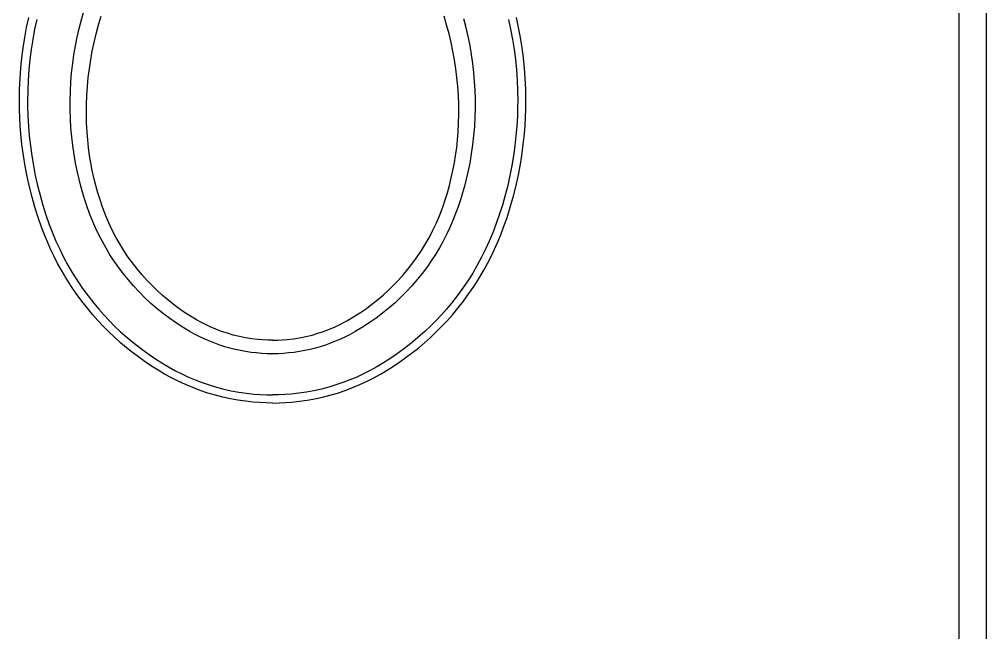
# Model space of a CAD drawing. Header units: millimetres. Extents: x 188.6 to 263.2, y 40.1 to 120.1.
# Drawn here: x 205.62 to 206.324, y 118.144 to 118.591 of the extents above; entities that cross this region are included whole.
import ezdxf

# ---------------------------------------------------------------- set-up
doc = ezdxf.new("R2010")
doc.units = ezdxf.units.MM
doc.layers.add('_XREF_APTOS 1003 E 1004$0$L-MC-LAYOUT MOLHADO', color=4, linetype='Continuous')
doc.layers.add('ARQ', color=8, linetype='Continuous')

# ---------------------------------------------------------------- blocks, each defined once
blk = doc.blocks.new('A$C1BFF5DEF')
at = {"layer": '_XREF_APTOS 1003 E 1004$0$L-MC-LAYOUT MOLHADO', "color": 8}
for p, q in [((7.41528, 9.00002), (7.41528, 9.88477)), ((7.43528, 9.04002), (7.43528, 9.88477)), ((6.77634, 9.53638), (6.77813, 9.54264)), ((6.73646, 9.53067), (6.73804, 9.53798)), ((6.74385, 9.53665), (6.74229, 9.52938)), ((6.77473, 9.53007), (6.77634, 9.53638)), ((6.78885, 9.53253), (6.79077, 9.53892)), ((7.04222, 9.53253), (7.04031, 9.53892)), ((7.05449, 9.53729), (7.05617, 9.5308)), ((7.08722, 9.53665), (7.08879, 9.52938)), ((7.09461, 9.53067), (7.09304, 9.53798)), ((6.73509, 9.52331), (6.73646, 9.53067)), ((6.74229, 9.52938), (6.74093, 9.52207)), ((6.77329, 9.52372), (6.77473, 9.53007)), ((6.78712, 9.52609), (6.78885, 9.53253)), ((7.04396, 9.52609), (7.04222, 9.53253)), ((7.05617, 9.5308), (7.05767, 9.52427)), ((7.08879, 9.52938), (7.09015, 9.52207)), ((7.09598, 9.52331), (7.09461, 9.53067)), ((6.73392, 9.51592), (6.73509, 9.52331)), ((6.74093, 9.52207), (6.73978, 9.51471)), ((6.77202, 9.51733), (6.77329, 9.52372)), ((6.78428, 9.51345), (6.78561, 9.51979)), ((6.78561, 9.51979), (6.78712, 9.52609)), ((7.04546, 9.51979), (7.04396, 9.52609)), ((7.04679, 9.51345), (7.04546, 9.51979)), ((7.05767, 9.52427), (7.05898, 9.51769)), ((7.09015, 9.52207), (7.0913, 9.51471)), ((7.09715, 9.51592), (7.09598, 9.52331)), ((6.73297, 9.50856), (6.73392, 9.51592)), ((6.73978, 9.51471), (6.73883, 9.50731)), ((6.77094, 9.5109), (6.77202, 9.51733)), ((6.78313, 9.50707), (6.78428, 9.51345)), ((7.04795, 9.50707), (7.04679, 9.51345)), ((7.05898, 9.51769), (7.06011, 9.51109)), ((7.0913, 9.51471), (7.09224, 9.50731)), ((7.0981, 9.50856), (7.09715, 9.51592)), ((6.73222, 9.50116), (6.73297, 9.50856)), ((6.73883, 9.50731), (6.73809, 9.49982)), ((6.77002, 9.50446), (6.77094, 9.5109)), ((6.78215, 9.50066), (6.78313, 9.50707)), ((7.04893, 9.50066), (7.04795, 9.50707)), ((7.06011, 9.51109), (7.06105, 9.50446)), ((7.09224, 9.50731), (7.09298, 9.49982)), ((7.09886, 9.50116), (7.0981, 9.50856)), ((6.73167, 9.49375), (6.73222, 9.50116)), ((6.73809, 9.49982), (6.73756, 9.49231)), ((6.76927, 9.49779), (6.77002, 9.50446)), ((6.78135, 9.49423), (6.78215, 9.50066)), ((7.04973, 9.49423), (7.04893, 9.50066)), ((7.06105, 9.50446), (7.06178, 9.49798)), ((7.09298, 9.49982), (7.09351, 9.49231)), ((7.0994, 9.49375), (7.09886, 9.50116)), ((6.73146, 9.48962), (6.73167, 9.49375)), ((6.73756, 9.49231), (6.73725, 9.48476)), ((6.76871, 9.49109), (6.76927, 9.49779)), ((6.78073, 9.48778), (6.78135, 9.49423)), ((7.05035, 9.48778), (7.04973, 9.49423)), ((7.06178, 9.49798), (7.06234, 9.49148)), ((7.06234, 9.49148), (7.06272, 9.48496)), ((7.09351, 9.49231), (7.09382, 9.48476)), ((7.09962, 9.48962), (7.0994, 9.49375)), ((6.73122, 9.48133), (6.7313, 9.48547)), ((6.7313, 9.48547), (6.73146, 9.48962)), ((6.73725, 9.48476), (6.73716, 9.47721)), ((6.76815, 9.47765), (6.76833, 9.48437)), ((6.76833, 9.48437), (6.76871, 9.49109)), ((6.78028, 9.48112), (6.78073, 9.48778)), ((7.05079, 9.48112), (7.05035, 9.48778)), ((7.06272, 9.48496), (7.06291, 9.47843)), ((7.09382, 9.48476), (7.09392, 9.47721)), ((7.09977, 9.48547), (7.09962, 9.48962)), ((7.09986, 9.48133), (7.09977, 9.48547)), ((6.73119, 9.47719), (6.73122, 9.48133)), ((6.73127, 9.47121), (6.73119, 9.47719)), ((6.73716, 9.47721), (6.73719, 9.47334)), ((6.76816, 9.47093), (6.76815, 9.47765)), ((6.78003, 9.47444), (6.78028, 9.48112)), ((7.05104, 9.47444), (7.05079, 9.48112)), ((7.06291, 9.47843), (7.06292, 9.4719)), ((7.09392, 9.47721), (7.09389, 9.47334)), ((7.0998, 9.47121), (7.09988, 9.47719)), ((7.09988, 9.47719), (7.09986, 9.48133)), ((6.73147, 9.46523), (6.73127, 9.47121)), ((6.73719, 9.47334), (6.73739, 9.46612)), ((6.76837, 9.46421), (6.76816, 9.47093)), ((6.77998, 9.46776), (6.78003, 9.47444)), ((7.0511, 9.46776), (7.05104, 9.47444)), ((7.06292, 9.4719), (7.06276, 9.46538)), ((7.09389, 9.47334), (7.09369, 9.46612)), ((7.09961, 9.46523), (7.0998, 9.47121)), ((6.7318, 9.45925), (6.73147, 9.46523)), ((6.73739, 9.46612), (6.73779, 9.4589)), ((6.76875, 9.4577), (6.76837, 9.46421)), ((6.78013, 9.46108), (6.77998, 9.46776)), ((7.05095, 9.46108), (7.0511, 9.46776)), ((7.06276, 9.46538), (7.06239, 9.45868)), ((7.09369, 9.46612), (7.09329, 9.4589)), ((7.09928, 9.45925), (7.09961, 9.46523)), ((6.73226, 9.45329), (6.7318, 9.45925)), ((6.73779, 9.4589), (6.73839, 9.4517)), ((6.76932, 9.4512), (6.76875, 9.4577)), ((6.78048, 9.45441), (6.78013, 9.46108)), ((7.05059, 9.45441), (7.05095, 9.46108)), ((7.06239, 9.45868), (7.06183, 9.45198)), ((7.09329, 9.4589), (7.09269, 9.4517)), ((7.09882, 9.45329), (7.09928, 9.45925)), ((6.73308, 9.44542), (6.73226, 9.45329)), ((6.73839, 9.4517), (6.73919, 9.44451)), ((6.77008, 9.44472), (6.76932, 9.4512)), ((6.78094, 9.4488), (6.78048, 9.45441)), ((7.05014, 9.4488), (7.05059, 9.45441)), ((7.06183, 9.45198), (7.06107, 9.4453)), ((7.09269, 9.4517), (7.09188, 9.44451)), ((7.098, 9.44542), (7.09882, 9.45329)), ((6.73413, 9.43757), (6.73308, 9.44542)), ((6.73919, 9.44451), (6.74019, 9.43736)), ((6.77101, 9.43826), (6.77008, 9.44472)), ((6.78154, 9.44319), (6.78094, 9.4488)), ((6.7823, 9.4376), (6.78154, 9.44319)), ((7.04878, 9.4376), (7.04953, 9.44319)), ((7.04953, 9.44319), (7.05014, 9.4488)), ((7.06107, 9.4453), (7.06012, 9.43864)), ((7.09188, 9.44451), (7.09089, 9.43736)), ((7.09695, 9.43757), (7.098, 9.44542)), ((6.73541, 9.42976), (6.73413, 9.43757)), ((6.74019, 9.43736), (6.74138, 9.43023)), ((6.77213, 9.43183), (6.77101, 9.43826)), ((6.7832, 9.43204), (6.7823, 9.4376)), ((7.04787, 9.43204), (7.04878, 9.4376)), ((7.06012, 9.43864), (7.05898, 9.43202)), ((7.09089, 9.43736), (7.0897, 9.43023)), ((7.09567, 9.42976), (7.09695, 9.43757)), ((6.73687, 9.4222), (6.73541, 9.42976)), ((6.74138, 9.43023), (6.74281, 9.42295)), ((6.77344, 9.42544), (6.77213, 9.43183)), ((6.78426, 9.4265), (6.7832, 9.43204)), ((7.04681, 9.4265), (7.04787, 9.43204)), ((7.05898, 9.43202), (7.05764, 9.42544)), ((7.0897, 9.43023), (7.08827, 9.42295)), ((7.0942, 9.4222), (7.09567, 9.42976)), ((6.73855, 9.41468), (6.73687, 9.4222)), ((6.74281, 9.42295), (6.74444, 9.41569)), ((6.77462, 9.4203), (6.77344, 9.42544)), ((6.78545, 9.42111), (6.78426, 9.4265)), ((6.78679, 9.41574), (6.78545, 9.42111)), ((7.04429, 9.41574), (7.04562, 9.42111)), ((7.04562, 9.42111), (7.04681, 9.4265)), ((7.05764, 9.42544), (7.05646, 9.42033)), ((7.08827, 9.42295), (7.08664, 9.41569)), ((7.09253, 9.41468), (7.0942, 9.4222)), ((6.74044, 9.40721), (6.73855, 9.41468)), ((6.74444, 9.41569), (6.74627, 9.40848)), ((6.77593, 9.4152), (6.77462, 9.4203)), ((6.77736, 9.41013), (6.77593, 9.4152)), ((6.78828, 9.41042), (6.78679, 9.41574)), ((7.0428, 9.41042), (7.04429, 9.41574)), ((7.05516, 9.41525), (7.05374, 9.4102)), ((7.05646, 9.42033), (7.05516, 9.41525)), ((7.08664, 9.41569), (7.0848, 9.40848)), ((7.09063, 9.40721), (7.09253, 9.41468)), ((6.74255, 9.3998), (6.74044, 9.40721)), ((6.74627, 9.40848), (6.74831, 9.40133)), ((6.7789, 9.40511), (6.77736, 9.41013)), ((6.78992, 9.40514), (6.78828, 9.41042)), ((7.04116, 9.40514), (7.0428, 9.41042)), ((7.05374, 9.4102), (7.05219, 9.40516)), ((7.0848, 9.40848), (7.08276, 9.40133)), ((7.08852, 9.3998), (7.09063, 9.40721)), ((6.74487, 9.39245), (6.74255, 9.3998)), ((6.74831, 9.40133), (6.75056, 9.39425)), ((6.78056, 9.40014), (6.7789, 9.40511)), ((6.78234, 9.3952), (6.78056, 9.40014)), ((6.79171, 9.39991), (6.78992, 9.40514)), ((6.79209, 9.39885), (6.79171, 9.39991)), ((7.03899, 9.39885), (7.03937, 9.39991)), ((7.03937, 9.39991), (7.04116, 9.40514)), ((7.05052, 9.40016), (7.04874, 9.3952)), ((7.05219, 9.40516), (7.05052, 9.40016)), ((7.08276, 9.40133), (7.08052, 9.39425)), ((7.0862, 9.39245), (7.08852, 9.3998)), ((6.75056, 9.39425), (6.75301, 9.38724)), ((6.78439, 9.38998), (6.78234, 9.3952)), ((6.79209, 9.39885), (6.79224, 9.39887)), ((6.7922, 9.39854), (6.79209, 9.39885)), ((6.7922, 9.39854), (6.79229, 9.39856)), ((6.79411, 9.39362), (6.7922, 9.39854)), ((6.79224, 9.39887), (6.79225, 9.39886)), ((6.79236, 9.39855), (6.79225, 9.39886)), ((6.79229, 9.39856), (6.79234, 9.39856)), ((6.79234, 9.39856), (6.79236, 9.39856)), ((6.79637, 9.38835), (6.79411, 9.39362)), ((7.03471, 9.38835), (7.03697, 9.39362)), ((7.03697, 9.39362), (7.03887, 9.39854)), ((7.03873, 9.39856), (7.03871, 9.39856)), ((7.03883, 9.39886), (7.03872, 9.39855)), ((7.03879, 9.39856), (7.03873, 9.39856)), ((7.03887, 9.39854), (7.03879, 9.39856)), ((7.03884, 9.39887), (7.03883, 9.39886)), ((7.03899, 9.39885), (7.03884, 9.39887)), ((7.03887, 9.39854), (7.03899, 9.39885)), ((7.04874, 9.3952), (7.04672, 9.39008)), ((7.08052, 9.39425), (7.07807, 9.38724)), ((6.74741, 9.38519), (6.74487, 9.39245)), ((6.75301, 9.38724), (6.75534, 9.38116)), ((6.78662, 9.38483), (6.78439, 9.38998)), ((6.79882, 9.38317), (6.79637, 9.38835)), ((7.03226, 9.38317), (7.03471, 9.38835)), ((7.04672, 9.39008), (7.04454, 9.38502)), ((7.07807, 9.38724), (7.07574, 9.38116)), ((7.08366, 9.38519), (7.0862, 9.39245)), ((6.74946, 9.37982), (6.74741, 9.38519)), ((6.75164, 9.3745), (6.74946, 9.37982)), ((6.75534, 9.38116), (6.75785, 9.37514)), ((6.78902, 9.37975), (6.78662, 9.38483)), ((6.7916, 9.37476), (6.78902, 9.37975)), ((6.80146, 9.37809), (6.79882, 9.38317)), ((7.02962, 9.37809), (7.03226, 9.38317)), ((7.04219, 9.38003), (7.03967, 9.37512)), ((7.04454, 9.38502), (7.04219, 9.38003)), ((7.07574, 9.38116), (7.07322, 9.37514)), ((7.07943, 9.3745), (7.08162, 9.37982)), ((7.08162, 9.37982), (7.08366, 9.38519)), ((6.75397, 9.36923), (6.75164, 9.3745)), ((6.75785, 9.37514), (6.76055, 9.36921)), ((6.79429, 9.36995), (6.7916, 9.37476)), ((6.80428, 9.3731), (6.80146, 9.37809)), ((6.80718, 9.3684), (6.80428, 9.3731)), ((7.0239, 9.3684), (7.02679, 9.3731)), ((7.02679, 9.3731), (7.02962, 9.37809)), ((7.03967, 9.37512), (7.03699, 9.37031)), ((7.07322, 9.37514), (7.07052, 9.36921)), ((7.07711, 9.36923), (7.07943, 9.3745)), ((6.75644, 9.36404), (6.75397, 9.36923)), ((6.76055, 9.36921), (6.76344, 9.36337)), ((6.79714, 9.36523), (6.79429, 9.36995)), ((6.80014, 9.36061), (6.79714, 9.36523)), ((6.81024, 9.36381), (6.80718, 9.3684)), ((7.02083, 9.36381), (7.0239, 9.3684)), ((7.03407, 9.36545), (7.03099, 9.36069)), ((7.03699, 9.37031), (7.03407, 9.36545)), ((7.07052, 9.36921), (7.06763, 9.36337)), ((7.07464, 9.36404), (7.07711, 9.36923)), ((6.75905, 9.35892), (6.75644, 9.36404)), ((6.76181, 9.35388), (6.75905, 9.35892)), ((6.76344, 9.36337), (6.76652, 9.35764)), ((6.76652, 9.35764), (6.7699, 9.35186)), ((6.8033, 9.35609), (6.80014, 9.36061)), ((6.81346, 9.35932), (6.81024, 9.36381)), ((6.81684, 9.35496), (6.81346, 9.35932)), ((7.01423, 9.35496), (7.01761, 9.35932)), ((7.01761, 9.35932), (7.02083, 9.36381)), ((7.03099, 9.36069), (7.02774, 9.35604)), ((7.06455, 9.35764), (7.06118, 9.35186)), ((7.06763, 9.36337), (7.06455, 9.35764)), ((7.06927, 9.35388), (7.07203, 9.35892)), ((7.07203, 9.35892), (7.07464, 9.36404)), ((6.76521, 9.3481), (6.76181, 9.35388)), ((6.7699, 9.35186), (6.77347, 9.34619)), ((6.80672, 9.35152), (6.8033, 9.35609)), ((6.8103, 9.34708), (6.80672, 9.35152)), ((6.82038, 9.35072), (6.81684, 9.35496)), ((6.82388, 9.34679), (6.82038, 9.35072)), ((7.00719, 9.34679), (7.0107, 9.35072)), ((7.0107, 9.35072), (7.01423, 9.35496)), ((7.02433, 9.3515), (7.02078, 9.34708)), ((7.02774, 9.35604), (7.02433, 9.3515)), ((7.06118, 9.35186), (7.05761, 9.34619)), ((7.06586, 9.3481), (7.06927, 9.35388)), ((6.76881, 9.34244), (6.76521, 9.3481)), ((6.77347, 9.34619), (6.77723, 9.34065)), ((6.81422, 9.34254), (6.8103, 9.34708)), ((6.82752, 9.34299), (6.82388, 9.34679)), ((7.00355, 9.34299), (7.00719, 9.34679)), ((7.02078, 9.34708), (7.01698, 9.34268)), ((7.05761, 9.34619), (7.05384, 9.34065)), ((7.06227, 9.34244), (7.06586, 9.3481)), ((6.77259, 9.3369), (6.76881, 9.34244)), ((6.77656, 9.33149), (6.77259, 9.3369)), ((6.77723, 9.34065), (6.78119, 9.33524)), ((6.81832, 9.33814), (6.81422, 9.34254)), ((6.82257, 9.3339), (6.81832, 9.33814)), ((6.83129, 9.33931), (6.82752, 9.34299)), ((6.83518, 9.33576), (6.83129, 9.33931)), ((6.99589, 9.33576), (6.99978, 9.33931)), ((6.99978, 9.33931), (7.00355, 9.34299)), ((7.01302, 9.33842), (7.00892, 9.33429)), ((7.01698, 9.34268), (7.01302, 9.33842)), ((7.05384, 9.34065), (7.04989, 9.33524)), ((7.05452, 9.33149), (7.05848, 9.3369)), ((7.05848, 9.3369), (7.06227, 9.34244)), ((6.7807, 9.32622), (6.77656, 9.33149)), ((6.78119, 9.33524), (6.78532, 9.32997)), ((6.78532, 9.32997), (6.78895, 9.32563)), ((6.82697, 9.32981), (6.82257, 9.3339)), ((6.83151, 9.32588), (6.82697, 9.32981)), ((6.83919, 9.33234), (6.83518, 9.33576)), ((6.84319, 9.32916), (6.83919, 9.33234)), ((6.98788, 9.32916), (6.99189, 9.33234)), ((6.99189, 9.33234), (6.99589, 9.33576)), ((7.00467, 9.33031), (7.0003, 9.32649)), ((7.00892, 9.33429), (7.00467, 9.33031)), ((7.04576, 9.32997), (7.04213, 9.32563)), ((7.04989, 9.33524), (7.04576, 9.32997)), ((7.05038, 9.32622), (7.05452, 9.33149)), ((6.78444, 9.32175), (6.7807, 9.32622)), ((6.78895, 9.32563), (6.7927, 9.32139)), ((6.83604, 9.32224), (6.83151, 9.32588)), ((6.8407, 9.31876), (6.83604, 9.32224)), ((6.8473, 9.32611), (6.84319, 9.32916)), ((6.85151, 9.32319), (6.8473, 9.32611)), ((6.85582, 9.32042), (6.85151, 9.32319)), ((6.97526, 9.32042), (6.97956, 9.32319)), ((6.97956, 9.32319), (6.98377, 9.32611)), ((6.98377, 9.32611), (6.98788, 9.32916)), ((6.99564, 9.3227), (6.99084, 9.31909)), ((7.0003, 9.32649), (6.99564, 9.3227)), ((7.04213, 9.32563), (7.03837, 9.32139)), ((7.04664, 9.32175), (7.05038, 9.32622)), ((6.78831, 9.31738), (6.78444, 9.32175)), ((6.7923, 9.31313), (6.78831, 9.31738)), ((6.7927, 9.32139), (6.79658, 9.31726)), ((6.79658, 9.31726), (6.80057, 9.31324)), ((6.84548, 9.31544), (6.8407, 9.31876)), ((6.85037, 9.31229), (6.84548, 9.31544)), ((6.86021, 9.31779), (6.85582, 9.32042)), ((6.86021, 9.31779), (6.86026, 9.31786)), ((6.86064, 9.31754), (6.86021, 9.31779)), ((6.86026, 9.31786), (6.86029, 9.3179)), ((6.86029, 9.3179), (6.8603, 9.31791)), ((6.86073, 9.31767), (6.86031, 9.31791)), ((6.86064, 9.31754), (6.86072, 9.31766)), ((6.86334, 9.31605), (6.86064, 9.31754)), ((6.86072, 9.31766), (6.86073, 9.31767)), ((6.86609, 9.31463), (6.86334, 9.31605)), ((6.96499, 9.31463), (6.96773, 9.31605)), ((6.96773, 9.31605), (6.97044, 9.31754)), ((6.97076, 9.31791), (6.97033, 9.31766)), ((6.97036, 9.31766), (6.97035, 9.31767)), ((6.97044, 9.31754), (6.97036, 9.31766)), ((6.97044, 9.31754), (6.97087, 9.31779)), ((6.97078, 9.3179), (6.97077, 9.31791)), ((6.97082, 9.31786), (6.97078, 9.3179)), ((6.97087, 9.31779), (6.97082, 9.31786)), ((6.97087, 9.31779), (6.97526, 9.32042)), ((6.98591, 9.31565), (6.98087, 9.31239)), ((6.99084, 9.31909), (6.98591, 9.31565)), ((7.0345, 9.31726), (7.0305, 9.31324)), ((7.03837, 9.32139), (7.0345, 9.31726)), ((7.03877, 9.31313), (7.04277, 9.31738)), ((7.04277, 9.31738), (7.04664, 9.32175)), ((6.79642, 9.30899), (6.7923, 9.31313)), ((6.80064, 9.30498), (6.79642, 9.30899)), ((6.80057, 9.31324), (6.80468, 9.30935)), ((6.80468, 9.30935), (6.80971, 9.30486)), ((6.85536, 9.30932), (6.85037, 9.31229)), ((6.87011, 9.31273), (6.86609, 9.31463)), ((6.8742, 9.31098), (6.87011, 9.31273)), ((6.87837, 9.3094), (6.8742, 9.31098)), ((6.8826, 9.30799), (6.87837, 9.3094)), ((6.94848, 9.30799), (6.9527, 9.3094)), ((6.9527, 9.3094), (6.95687, 9.31098)), ((6.95687, 9.31098), (6.96097, 9.31273)), ((6.96097, 9.31273), (6.96499, 9.31463)), ((6.98087, 9.31239), (6.97571, 9.30932)), ((7.0264, 9.30935), (7.02136, 9.30486)), ((7.0305, 9.31324), (7.0264, 9.30935)), ((7.03043, 9.30498), (7.03466, 9.30899)), ((7.03466, 9.30899), (7.03877, 9.31313)), ((6.80488, 9.30118), (6.80064, 9.30498)), ((6.80922, 9.2975), (6.80488, 9.30118)), ((6.80971, 9.30486), (6.8149, 9.30054)), ((6.88687, 9.30676), (6.8826, 9.30799)), ((6.89134, 9.30566), (6.88687, 9.30676)), ((6.89585, 9.30475), (6.89134, 9.30566)), ((6.9004, 9.30402), (6.89585, 9.30475)), ((6.90497, 9.30349), (6.9004, 9.30402)), ((6.90849, 9.30321), (6.90497, 9.30349)), ((6.91201, 9.30304), (6.90849, 9.30321)), ((6.91554, 9.30298), (6.91201, 9.30304)), ((6.91554, 9.30298), (6.91554, 9.30314)), ((6.91554, 9.30298), (6.91906, 9.30304)), ((6.91906, 9.30304), (6.92259, 9.30321)), ((6.92259, 9.30321), (6.9261, 9.30349)), ((6.9261, 9.30349), (6.93067, 9.30402)), ((6.93067, 9.30402), (6.93522, 9.30475)), ((6.93522, 9.30475), (6.93974, 9.30566)), ((6.93974, 9.30566), (6.94421, 9.30676)), ((6.94421, 9.30676), (6.94848, 9.30799)), ((7.02136, 9.30486), (7.01617, 9.30054)), ((7.02186, 9.2975), (7.0262, 9.30118)), ((7.0262, 9.30118), (7.03043, 9.30498)), ((6.81366, 9.29395), (6.80922, 9.2975)), ((6.8149, 9.30054), (6.82024, 9.29641)), ((6.82024, 9.29641), (6.82571, 9.29246)), ((7.01084, 9.29641), (7.00536, 9.29246)), ((7.01617, 9.30054), (7.01084, 9.29641)), ((7.01741, 9.29395), (7.02186, 9.2975)), ((6.8182, 9.29052), (6.81366, 9.29395)), ((6.82284, 9.28723), (6.8182, 9.29052)), ((6.82746, 9.28413), (6.82284, 9.28723)), ((6.82571, 9.29246), (6.83027, 9.28938)), ((6.83027, 9.28938), (6.83492, 9.28642)), ((7.0008, 9.28938), (6.99615, 9.28642)), ((7.00536, 9.29246), (7.0008, 9.28938)), ((7.00362, 9.28413), (7.00824, 9.28723)), ((7.00824, 9.28723), (7.01287, 9.29052)), ((7.01287, 9.29052), (7.01741, 9.29395)), ((6.83216, 9.28115), (6.82746, 9.28413)), ((6.83695, 9.27831), (6.83216, 9.28115)), ((6.83492, 9.28642), (6.83966, 9.28361)), ((6.83966, 9.28361), (6.84448, 9.28094)), ((6.84448, 9.28094), (6.84939, 9.27844)), ((6.98659, 9.28094), (6.98169, 9.27844)), ((6.99142, 9.28361), (6.98659, 9.28094)), ((6.99615, 9.28642), (6.99142, 9.28361)), ((6.99412, 9.27831), (6.99891, 9.28115)), ((6.99891, 9.28115), (7.00362, 9.28413)), ((6.84183, 9.27562), (6.83695, 9.27831)), ((6.84679, 9.2731), (6.84183, 9.27562)), ((6.85205, 9.27067), (6.84679, 9.2731)), ((6.84939, 9.27844), (6.85428, 9.27617)), ((6.85428, 9.27617), (6.85926, 9.27407)), ((6.85926, 9.27407), (6.86431, 9.27215)), ((6.97182, 9.27407), (6.96677, 9.27215)), ((6.97679, 9.27617), (6.97182, 9.27407)), ((6.98169, 9.27844), (6.97679, 9.27617)), ((6.97903, 9.27067), (6.98429, 9.2731)), ((6.98429, 9.2731), (6.98925, 9.27562)), ((6.98925, 9.27562), (6.99412, 9.27831)), ((6.8574, 9.26842), (6.85205, 9.27067)), ((6.86283, 9.26637), (6.8574, 9.26842)), ((6.86832, 9.26452), (6.86283, 9.26637)), ((6.86431, 9.27215), (6.86942, 9.2704)), ((6.86942, 9.2704), (6.87459, 9.26885)), ((6.87459, 9.26885), (6.87999, 9.26743)), ((6.87999, 9.26743), (6.88543, 9.26622)), ((6.88543, 9.26622), (6.89093, 9.2652)), ((6.94564, 9.26622), (6.94015, 9.2652)), ((6.95109, 9.26743), (6.94564, 9.26622)), ((6.95649, 9.26885), (6.95109, 9.26743)), ((6.96165, 9.2704), (6.95649, 9.26885)), ((6.96677, 9.27215), (6.96165, 9.2704)), ((6.96275, 9.26452), (6.96825, 9.26637)), ((6.96825, 9.26637), (6.97368, 9.26842)), ((6.97368, 9.26842), (6.97903, 9.27067)), ((6.87388, 9.26288), (6.86832, 9.26452)), ((6.87932, 9.26149), (6.87388, 9.26288)), ((6.8848, 9.26029), (6.87932, 9.26149)), ((6.89032, 9.25929), (6.8848, 9.26029)), ((6.89588, 9.25848), (6.89032, 9.25929)), ((6.89093, 9.2652), (6.89645, 9.26438)), ((6.89645, 9.26438), (6.90199, 9.26377)), ((6.90199, 9.26377), (6.9065, 9.26343)), ((6.9065, 9.26343), (6.91102, 9.26322)), ((6.91102, 9.26322), (6.91554, 9.26314)), ((6.92006, 9.26322), (6.91554, 9.26314)), ((6.92457, 9.26343), (6.92006, 9.26322)), ((6.92908, 9.26377), (6.92457, 9.26343)), ((6.93463, 9.26438), (6.92908, 9.26377)), ((6.94015, 9.2652), (6.93463, 9.26438)), ((6.9352, 9.25848), (6.94075, 9.25929)), ((6.94075, 9.25929), (6.94628, 9.26029)), ((6.94628, 9.26029), (6.95176, 9.26149)), ((6.95176, 9.26149), (6.95719, 9.26288)), ((6.95719, 9.26288), (6.96275, 9.26452)), ((6.90145, 9.25787), (6.89588, 9.25848)), ((6.90614, 9.25752), (6.90145, 9.25787)), ((6.91084, 9.2573), (6.90614, 9.25752)), ((6.91554, 9.25721), (6.91084, 9.2573)), ((6.91554, 9.25721), (6.92024, 9.2573)), ((6.92024, 9.2573), (6.92494, 9.25752)), ((6.92494, 9.25752), (6.92962, 9.25787)), ((6.92962, 9.25787), (6.9352, 9.25848))]:
    blk.add_line(p, q, dxfattribs=at)
for start, end in [(240.25509, 270.00072), (269.99935, 299.74487)]:
    blk.add_arc((6.91554, 9.41462), 0.12128, start, end, dxfattribs=at)

msp = doc.modelspace()

# ---------------------------------------------------------------- block references
at = {"layer": 'ARQ'}
msp.add_blockref('A$C1BFF5DEF', (198.88915, 109.05427), dxfattribs=at)

doc.saveas('drawing.dxf')
